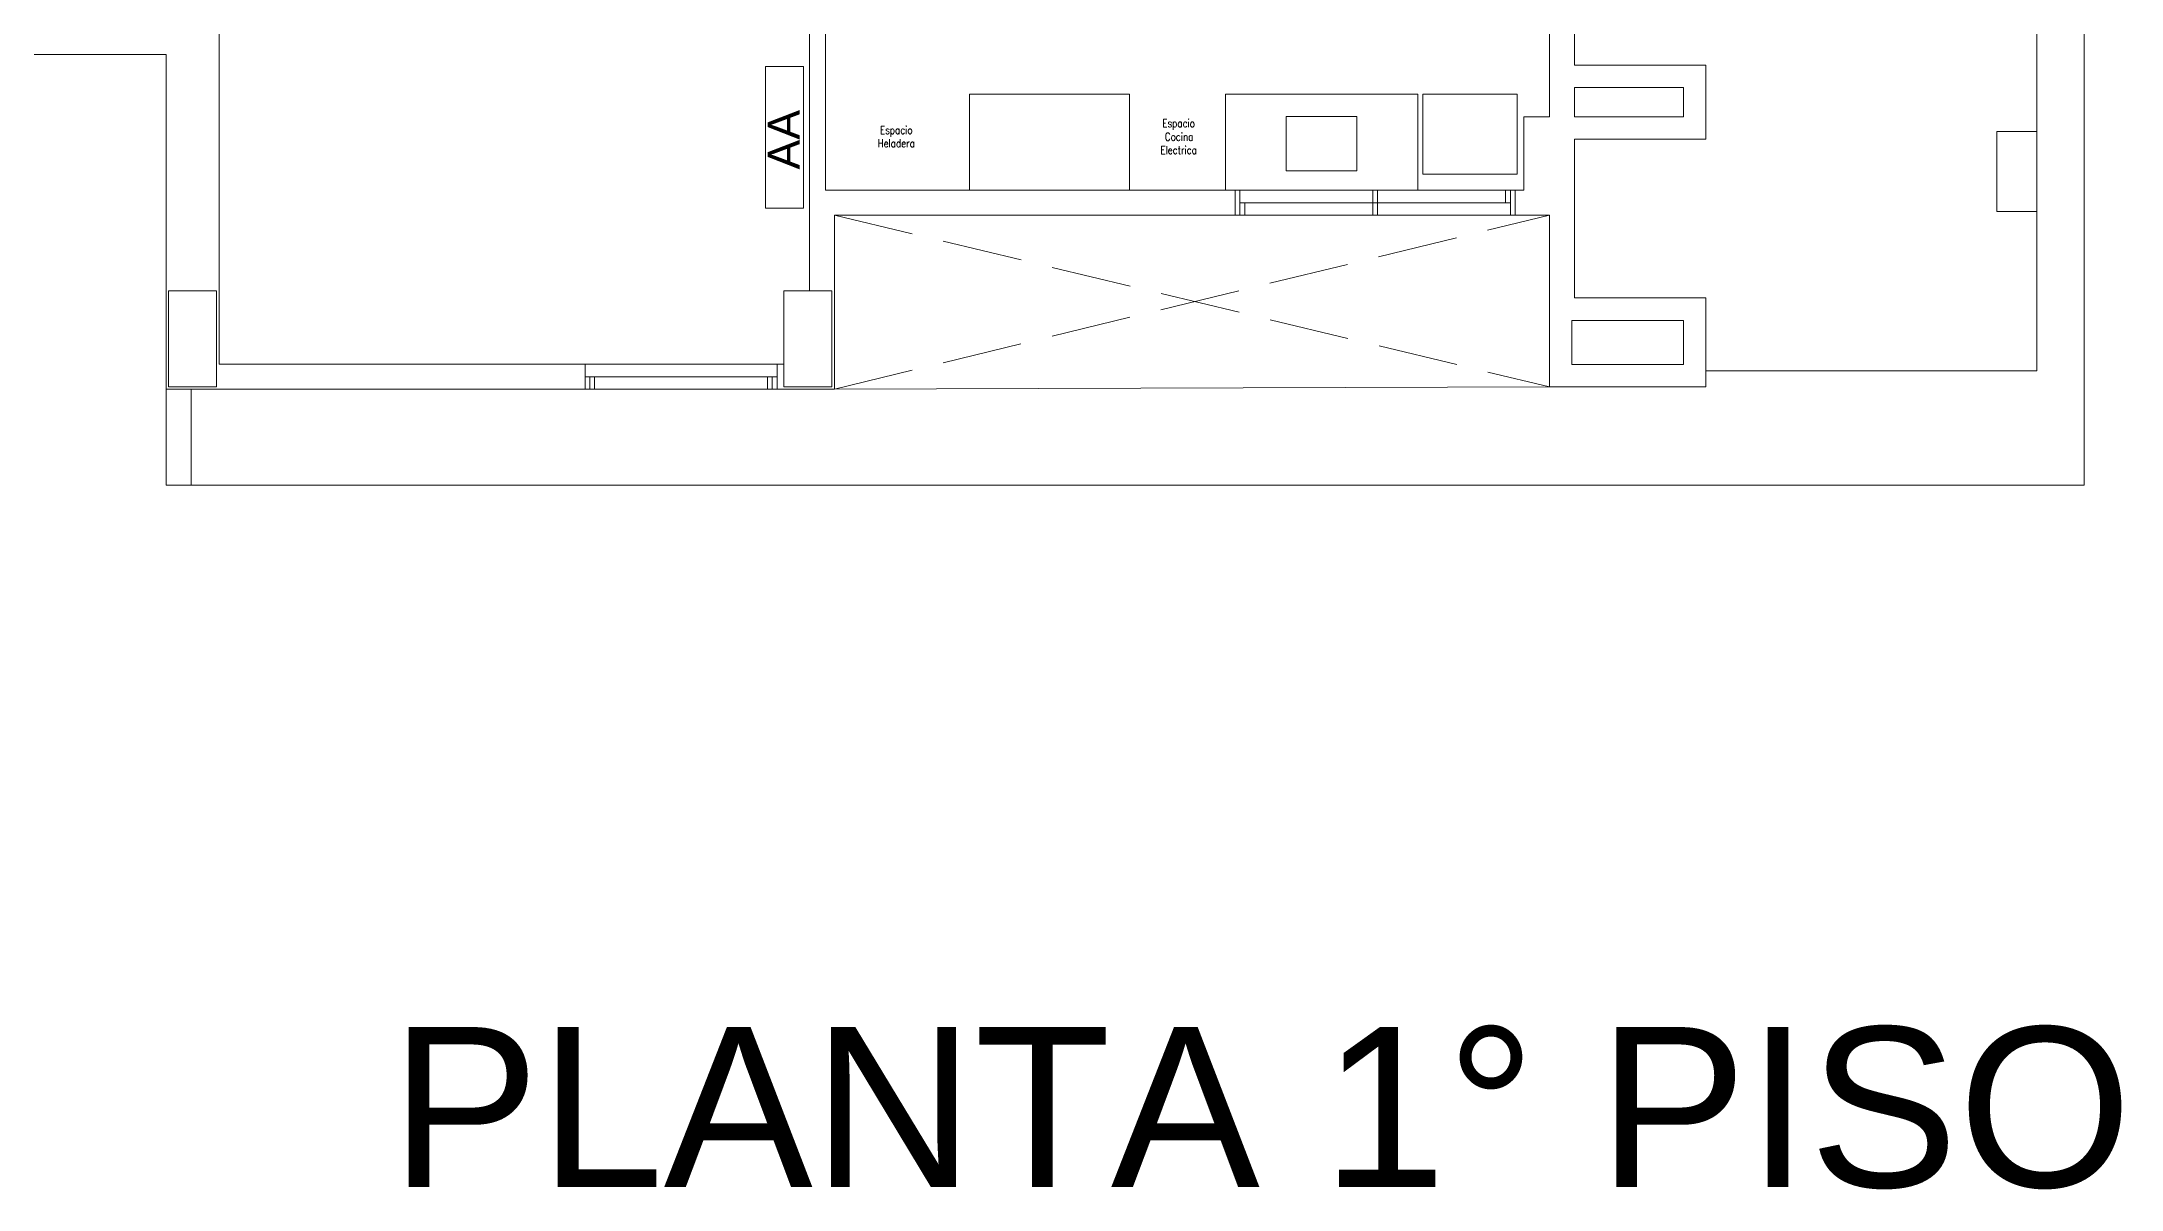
# Model space of a CAD drawing. Header units: millimetres. Extents: x 917 to 1168, y -421 to -23.
# Drawn here: x 1021.82 to 1034.81, y -302.79 to -295.62 of the extents above; entities that cross this region are included whole.
import ezdxf

# ---------------------------------------------------------------- set-up
doc = ezdxf.new("R2010")
doc.units = ezdxf.units.MM
doc.header["$LTSCALE"] = 0.1
doc.linetypes.add('CONTINUA', pattern=[0])
doc.linetypes.add('DASHED', pattern=[0.7, 0.5, -0.2])
doc.layers.get('0').update_dxf_attribs({"lineweight": 5})
doc.layers.add('A-DOOR-FRAM', color=7, linetype='Continuous', lineweight=5)
doc.styles.add('Romans 1.50', font='romans.shx', dxfattribs={"width": 0.8, "height": 0.15})
doc.styles.get("Standard").update_dxf_attribs({"font": 'arial.ttf'})

# ---------------------------------------------------------------- blocks, each defined once
blk = doc.blocks.new('2-1P F')
at = {"color": 8, "lineweight": 18}
for p, q in [((771.628, -321.979), (771.628, -316.827)), ((771.923, -324.189), (771.923, -316.827)), ((764.058, -322.346), (764.058, -319.334)), ((760.269, -323.433), (760.269, -320.133)), ((763.958, -320.133), (763.958, -322.974)), ((768.582, -321.27), (768.582, -321.887)), ((768.738, -321.564), (768.738, -321.27)), ((753.857, -321.498), (759.939, -321.498)), ((759.939, -321.498), (759.939, -323.589)), ((769.559, -321.564), (768.738, -321.564)), ((769.559, -322.027), (769.559, -321.564)), ((764.958, -321.746), (764.958, -322.346)), ((765.958, -321.746), (764.958, -321.746)), ((765.958, -322.346), (765.958, -321.746)), ((766.558, -321.746), (766.558, -322.346)), ((767.759, -321.746), (766.558, -321.746)), ((767.759, -322.346), (767.759, -321.746)), ((768.738, -321.887), (768.738, -321.704)), ((768.738, -321.704), (769.419, -321.704)), ((769.419, -321.704), (769.419, -321.887)), ((766.938, -322.226), (766.938, -321.886)), ((766.938, -321.886), (767.378, -321.886)), ((767.378, -321.886), (767.378, -322.226)), ((768.582, -321.887), (768.423, -321.887)), ((768.423, -321.887), (768.423, -322.346)), ((769.419, -321.887), (768.738, -321.887)), ((768.738, -323.019), (768.738, -322.027)), ((768.738, -322.027), (769.559, -322.027)), ((771.628, -321.979), (771.378, -321.979)), ((771.378, -321.979), (771.378, -322.479)), ((771.628, -322.479), (771.628, -321.979)), ((767.378, -322.226), (766.938, -322.226)), ((763.958, -322.346), (763.96, -322.346)), ((763.961, -322.348), (763.958, -322.348)), ((766.618, -322.346), (764.058, -322.346)), ((766.648, -322.346), (766.618, -322.346)), ((766.618, -322.346), (766.618, -322.502)), ((766.648, -322.502), (766.648, -322.346)), ((766.648, -322.346), (767.478, -322.346)), ((767.508, -322.346), (767.478, -322.346)), ((767.478, -322.346), (767.478, -322.424)), ((768.308, -322.346), (767.508, -322.346)), ((767.508, -322.346), (767.508, -322.366)), ((767.508, -322.424), (767.508, -322.346)), ((768.308, -322.366), (768.308, -322.346)), ((768.338, -322.346), (768.308, -322.346)), ((768.308, -322.346), (768.308, -322.424)), ((768.368, -322.346), (768.338, -322.346)), ((768.338, -322.346), (768.338, -322.502)), ((768.338, -322.424), (768.338, -322.346)), ((768.423, -322.346), (768.368, -322.346)), ((768.368, -322.502), (768.368, -322.346)), ((764.114, -322.502), (766.618, -322.502)), ((764.114, -323.589), (764.114, -322.502)), ((766.618, -322.502), (766.648, -322.502)), ((766.678, -322.424), (766.648, -322.424)), ((766.648, -322.424), (766.648, -322.502)), ((766.648, -322.502), (766.678, -322.502)), ((767.478, -322.424), (766.678, -322.424)), ((766.678, -322.424), (766.678, -322.444)), ((766.678, -322.502), (766.678, -322.424)), ((767.478, -322.502), (766.678, -322.502)), ((767.478, -322.444), (767.478, -322.424)), ((767.508, -322.424), (767.478, -322.424)), ((767.478, -322.424), (767.478, -322.502)), ((767.478, -322.424), (767.508, -322.424)), ((767.478, -322.502), (767.508, -322.502)), ((767.508, -322.502), (767.508, -322.424)), ((768.308, -322.424), (767.508, -322.424)), ((768.338, -322.502), (767.508, -322.502)), ((768.308, -322.424), (768.338, -322.424)), ((768.338, -322.502), (768.368, -322.502)), ((768.368, -322.502), (768.583, -322.502)), ((768.583, -322.502), (768.583, -323.574)), ((771.378, -322.479), (771.628, -322.479)), ((771.628, -323.474), (771.628, -322.479)), ((760.079, -322.974), (759.954, -322.974)), ((759.954, -322.974), (759.954, -323.433)), ((759.954, -322.974), (760.095, -322.974)), ((760.08, -322.974), (760.079, -322.974)), ((760.093, -322.974), (760.08, -322.974)), ((760.094, -322.974), (760.093, -322.974)), ((760.095, -322.974), (760.094, -322.974)), ((760.184, -322.974), (760.095, -322.974)), ((760.254, -322.974), (760.184, -322.974)), ((760.184, -322.974), (760.254, -322.974)), ((760.254, -323.433), (760.254, -322.974)), ((763.958, -322.974), (763.799, -322.974)), ((763.799, -322.974), (763.799, -323.433)), ((763.96, -322.974), (763.958, -322.974)), ((763.958, -322.974), (764.099, -322.974)), ((763.961, -322.974), (763.96, -322.974)), ((763.973, -322.974), (763.961, -322.974)), ((763.974, -322.974), (763.973, -322.974)), ((764.099, -322.974), (763.974, -322.974)), ((764.099, -323.574), (764.099, -322.974)), ((769.559, -323.019), (768.738, -323.019)), ((769.559, -323.574), (769.559, -323.019)), ((768.723, -323.159), (769.419, -323.159)), ((768.723, -323.434), (768.723, -323.159)), ((769.419, -323.159), (769.419, -323.434)), ((759.954, -323.433), (759.954, -323.574)), ((760.254, -323.435), (760.254, -323.433)), ((760.254, -323.448), (760.254, -323.435)), ((760.254, -323.435), (760.254, -323.574)), ((760.254, -323.449), (760.254, -323.448)), ((760.254, -323.574), (760.254, -323.449)), ((762.556, -323.433), (760.269, -323.433)), ((762.556, -323.511), (762.556, -323.433)), ((762.556, -323.433), (763.756, -323.433)), ((763.799, -323.433), (763.756, -323.433)), ((763.756, -323.433), (763.756, -323.511)), ((763.799, -323.433), (763.799, -323.434)), ((763.799, -323.574), (763.799, -323.433)), ((763.799, -323.434), (763.799, -323.435)), ((763.799, -323.435), (763.799, -323.448)), ((763.799, -323.448), (763.799, -323.449)), ((763.799, -323.449), (763.799, -323.574)), ((769.419, -323.434), (768.723, -323.434)), ((759.939, -323.589), (762.556, -323.589)), ((759.939, -323.589), (759.939, -324.189)), ((759.954, -323.574), (760.254, -323.574)), ((760.095, -324.189), (760.095, -323.589)), ((762.586, -323.511), (762.556, -323.511)), ((762.556, -323.511), (762.556, -323.589)), ((762.556, -323.589), (762.586, -323.589)), ((762.616, -323.511), (762.586, -323.511)), ((762.586, -323.511), (762.586, -323.589)), ((762.586, -323.589), (762.586, -323.511)), ((762.586, -323.589), (762.616, -323.589)), ((763.696, -323.511), (762.616, -323.511)), ((762.616, -323.511), (762.616, -323.526)), ((762.616, -323.589), (762.616, -323.511)), ((763.696, -323.589), (762.616, -323.589)), ((763.696, -323.526), (763.696, -323.511)), ((763.726, -323.511), (763.696, -323.511)), ((763.696, -323.511), (763.696, -323.589)), ((763.696, -323.589), (763.726, -323.589)), ((763.726, -323.589), (763.726, -323.511)), ((763.756, -323.511), (763.726, -323.511)), ((763.726, -323.511), (763.726, -323.589)), ((763.726, -323.589), (763.756, -323.589)), ((763.756, -323.589), (763.756, -323.511)), ((763.756, -323.589), (764.114, -323.589)), ((763.799, -323.574), (763.958, -323.574)), ((763.958, -323.574), (764.099, -323.574)), ((768.583, -323.574), (764.114, -323.589)), ((768.583, -323.574), (769.559, -323.574)), ((769.559, -323.474), (771.628, -323.474)), ((759.939, -324.189), (760.095, -324.189)), ((760.095, -324.189), (771.923, -324.189))]:
    blk.add_line(p, q, dxfattribs=at)
at = {"color": 8, "linetype": 'CONTINUA', "lineweight": 18}
for p, q in [((763.684, -321.574), (763.921, -321.574)), ((763.684, -322.459), (763.684, -321.574)), ((763.921, -321.574), (763.921, -322.459)), ((763.921, -322.459), (763.684, -322.459))]:
    blk.add_line(p, q, dxfattribs=at)
at = {"color": 8, "linetype": 'DASHED', "lineweight": 18, "ltscale": 10}
for p, q in [((764.114, -322.502), (768.583, -323.574)), ((764.114, -323.589), (768.583, -322.502)), ((764.114, -322.502), (768.583, -323.574)), ((764.114, -323.589), (768.583, -322.502))]:
    blk.add_line(p, q, dxfattribs=at)
at = {"color": 8, "lineweight": 18}
blk.add_lwpolyline([(767.79, -321.746), (768.38, -321.746), (768.38, -322.246), (767.79, -322.246)], close=True, dxfattribs=at)
at = {"color": 8, "linetype": 'CONTINUA', "lineweight": 13}
blk.add_text('AA', height=0.2, rotation=90, dxfattribs=at).set_placement((763.898, -322.217))
at = {"color": 8, "lineweight": 18, "style": 'Romans 1.50', "width": 0.8}
for s, p in [('Espacio', (766.163, -321.953)), ('Heladera', (764.384, -322.078)), ('Espacio', (764.399, -321.995)), ('Cocina', (766.179, -322.037)), ('Electrica', (766.151, -322.12))]:
    blk.add_text(s, height=0.05, dxfattribs=at).set_placement(p)

msp = doc.modelspace()

# ---------------------------------------------------------------- block references
at = {"color": 2, "linetype": 'CONTINUA', "lineweight": 13}
msp.add_blockref('2-1P F', (262.657, 25.796), dxfattribs=at)

# ---------------------------------------------------------------- texts
at = {"layer": 'A-DOOR-FRAM'}
msp.add_text('PLANTA 1° PISO', height=1, dxfattribs=at).set_placement((1023.996, -302.777))

doc.saveas('drawing.dxf')
